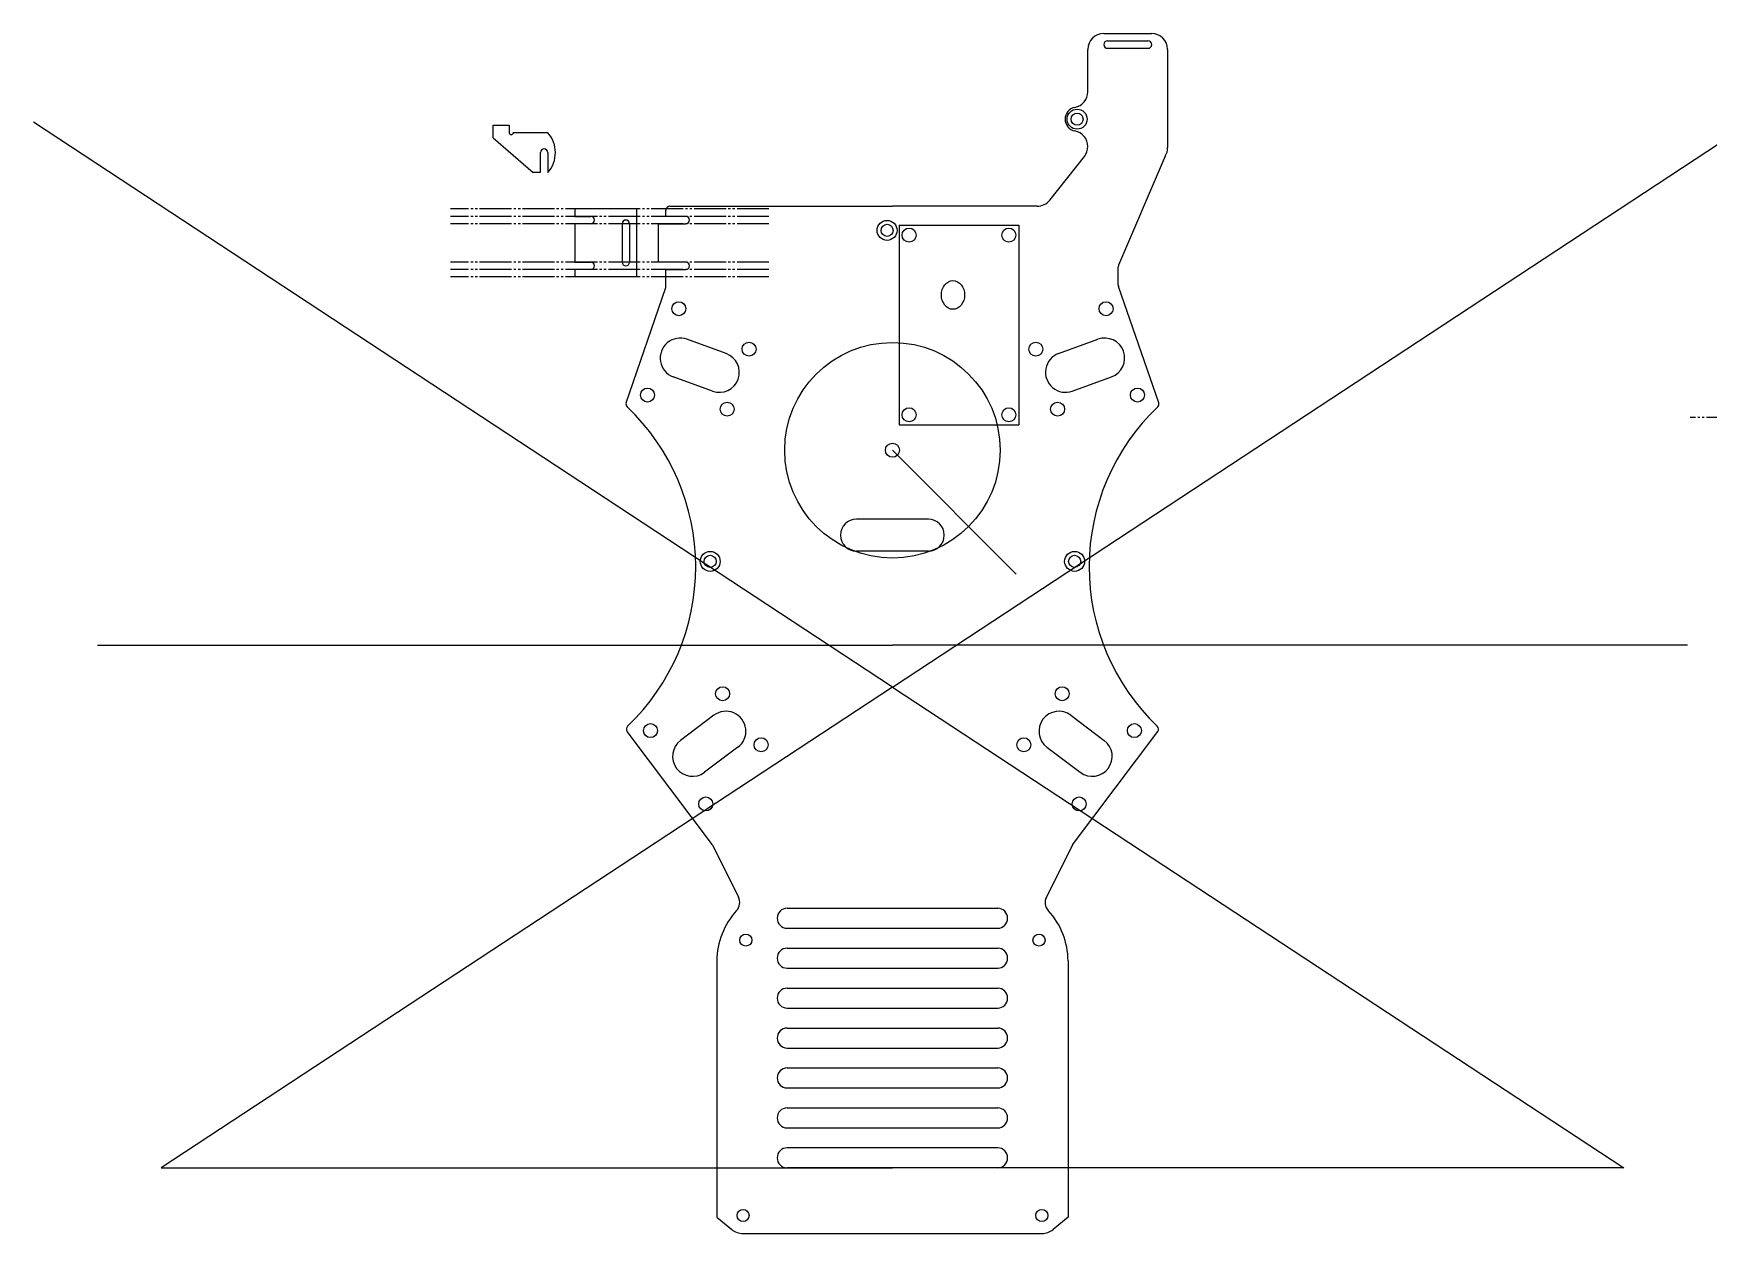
# Model space of a CAD drawing. Extents: x -830 to 1114, y 454 to 1085.
# Drawn here: x -829.9 to -410.2, y 605.3 to 905.9 of the extents above; entities that cross this region are included whole.
import ezdxf

# ---------------------------------------------------------------- set-up
doc = ezdxf.new("R2010")
doc.units = 0
doc.header["$MEASUREMENT"] = 0
doc.linetypes.add('JIS_09_08', pattern=[10.75, 8, -0.55, 0.55, -0.55, 0.55, -0.55])
doc.layers.get('0').update_dxf_attribs({"linetype": 'CONTINUOUS'})
for name, color, linetype in [('Drawing', 7, 'CONTINUOUS'), ('Guidelines', 210, 'JIS_09_08'), ('Mid point', 100, 'CONTINUOUS'), ('top plate', 160, 'CONTINUOUS')]:
    doc.layers.add(name, color=color, linetype=linetype)
doc.layers.add('hidden', color=10, linetype='CONTINUOUS', plot=False)

msp = doc.modelspace()

# ---------------------------------------------------------------- linework, layer by layer
for p, q in [((-656.326, 825.706), (-666.159, 829.285)), ((-573.027, 825.706), (-563.194, 829.285)), ((-659.746, 816.309), (-669.579, 819.888)), ((-569.607, 816.309), (-559.774, 819.888)), ((-659.407, 735.12), (-667.764, 728.823)), ((-569.946, 735.12), (-561.589, 728.823)), ((-653.389, 727.134), (-661.746, 720.837)), ((-575.964, 727.134), (-567.607, 720.837)), ((-659.8, 702.707), (-653.243, 689.574)), ((-569.553, 702.707), (-576.11, 689.574))]:
    msp.add_line(p, q)
for centre in [(-668.199, 836.944), (-561.155, 836.944), (-650.602, 826.815), (-578.751, 826.815), (-676.065, 815.331), (-553.288, 815.331), (-656.074, 811.78), (-573.279, 811.78), (-657.22, 740.525), (-572.134, 740.525), (-675.299, 731.284), (-554.054, 731.284), (-647.591, 727.747), (-581.763, 727.747), (-661.457, 712.916), (-567.896, 712.916)]:
    msp.add_circle(centre, 1.75)
for centre, radius, start, end in [((-667.869, 824.586), 5, 70, 250), ((-561.484, 824.586), 5, 290, 110), ((-658.036, 821.007), 5, 250, 70), ((-571.317, 821.007), 5, 110, 290), ((-656.398, 731.127), 5, 307, 127), ((-572.955, 731.127), 5, 53, 233), ((-664.755, 724.83), 5, 127, 307), ((-564.598, 724.83), 5, 233, 53), ((-655.927, 688.234), 3, 317.36448, 26.53258), ((-573.426, 688.234), 3, 153.46742, 222.63552)]:
    msp.add_arc(centre, radius, start, end)
at = {"layer": 'Drawing'}
for p, q in [((-561.718, 905.866), (-549.718, 905.866)), ((-560.793, 904.016), (-550.643, 904.016)), ((-565.718, 891.296), (-565.718, 901.866)), ((-560.793, 902.166), (-550.643, 902.166)), ((-545.718, 901.866), (-545.718, 877.299)), ((-545.718, 901.866), (-545.718, 877.299)), ((-714.707, 879.769), (-714.707, 882.88)), ((-714.707, 882.88), (-710.707, 882.88)), ((-710.707, 882.88), (-710.707, 881.03)), ((-714.707, 879.769), (-704.707, 871.03)), ((-701.007, 881.03), (-709.707, 881.03)), ((-565.718, 877.541), (-565.718, 877.545)), ((-565.718, 877.541), (-565.718, 877.545)), ((-702.857, 871.03), (-702.857, 876.03)), ((-701.007, 876.03), (-701.007, 871.03)), ((-575.276, 864.127), (-566.587, 875.051)), ((-546.333, 875.167), (-557.993, 847.818)), ((-702.857, 871.03), (-704.707, 871.03)), ((-678.844, 861.928), (-694.251, 861.928)), ((-694.251, 861.928), (-694.251, 860.078)), ((-678.844, 861.928), (-678.844, 844.928)), ((-671.439, 860.078), (-671.439, 861.617)), ((-670.439, 862.617), (-614.677, 862.617)), ((-578.407, 862.617), (-614.677, 862.617)), ((-694.251, 860.078), (-690.251, 860.078)), ((-690.251, 858.228), (-694.251, 858.228)), ((-694.251, 858.228), (-694.251, 848.628)), ((-682.401, 858.228), (-682.401, 848.628)), ((-680.551, 858.228), (-680.551, 848.628)), ((-673.289, 858.228), (-666.439, 858.228)), ((-673.289, 848.628), (-673.289, 858.228)), ((-666.439, 860.078), (-671.439, 860.078)), ((-694.251, 848.628), (-690.251, 848.628)), ((-666.439, 848.628), (-673.289, 848.628)), ((-690.251, 846.778), (-694.251, 846.778)), ((-694.251, 846.778), (-694.251, 844.928)), ((-678.844, 844.928), (-694.251, 844.928)), ((-671.439, 842.239), (-671.439, 846.778)), ((-671.439, 846.778), (-666.439, 846.778)), ((-558.073, 842.865), (-558.073, 847.426)), ((-681.403, 813.414), (-671.439, 842.239)), ((-547.95, 813.414), (-558.018, 842.538)), ((-605.677, 784.225), (-623.677, 784.225)), ((-605.677, 776.225), (-623.677, 776.225)), ((-659.8, 702.707), (-681.147, 731.05)), ((-569.553, 702.707), (-548.206, 731.05)), ((-641.048, 686.789), (-588.305, 686.789)), ((-641.048, 681.789), (-588.305, 681.789)), ((-641.048, 676.789), (-588.305, 676.789)), ((-658.693, 673.63), (-658.693, 609.397)), ((-641.048, 671.789), (-588.305, 671.789)), ((-570.661, 673.63), (-570.661, 609.397)), ((-641.048, 666.789), (-588.305, 666.789)), ((-641.048, 661.789), (-588.305, 661.789)), ((-641.048, 656.789), (-588.305, 656.789)), ((-641.048, 651.789), (-588.305, 651.789)), ((-641.048, 646.789), (-588.305, 646.789)), ((-641.048, 641.789), (-588.305, 641.789)), ((-641.048, 636.789), (-588.305, 636.789)), ((-641.048, 631.789), (-588.305, 631.789)), ((-588.305, 626.789), (-641.048, 626.789)), ((-588.305, 621.789), (-641.048, 621.789)), ((-658.693, 609.397), (-654.957, 606.357)), ((-570.661, 609.397), (-574.396, 606.357)), ((-652.11, 605.345), (-577.244, 605.345))]:
    msp.add_line(p, q, dxfattribs=at)
for centre in [(-568.404, 884.42), (-616.017, 856.57), (-660.333, 773.673), (-569.02, 773.673), (-651.412, 678.826), (-577.942, 678.826), (-652.11, 609.857), (-577.244, 609.857)]:
    msp.add_circle(centre, 1.512, dxfattribs=at)
for centre, radius, start, end in [((-561.718, 901.866), 4, 90, 180), ((-560.793, 903.091), 0.925, 90, 270), ((-550.643, 903.091), 0.925, 270, 90), ((-549.718, 901.866), 4, 0, 90), ((-569.718, 891.296), 4, 280.81377, 0), ((-568.404, 884.42), 3, 100.81377, 259.18623), ((-569.718, 877.545), 4, 0, 79.18623), ((-710.207, 881.03), 0.5, 180, 0), ((-706.688, 876.03), 7.568, 318.65004, 41.34996), ((-569.718, 877.541), 4, 321.49963, 0), ((-569.718, 877.541), 4, 321.49963, 0), ((-549.718, 877.299), 4, 327.78407, 0), ((-549.718, 877.299), 4, 327.78407, 0), ((-701.932, 876.03), 0.925, 0, 180), ((-670.439, 861.617), 1, 90, 180), ((-578.407, 866.617), 4, 270, 321.49963), ((-690.251, 859.153), 0.925, 270, 90), ((-681.476, 858.228), 0.925, 0, 180), ((-666.439, 859.153), 0.925, 270, 90), ((-690.251, 847.703), 0.925, 270, 90), ((-681.476, 848.628), 0.925, 180, 0), ((-666.439, 847.703), 0.925, 270, 90), ((-557.073, 847.426), 1, 156.91058, 180), ((-557.073, 842.865), 1, 180, 199.07048), ((-680.458, 813.087), 1, 160.92952, 226.44904), ((-719.217, 772.317), 55.253, 313.70585, 46.44904), ((-510.136, 772.317), 55.253, 133.55096, 226.29415), ((-548.895, 813.087), 1, 313.55096, 19.07048), ((-623.677, 780.225), 4, 90, 270), ((-605.677, 780.225), 4, 270, 90), ((-680.348, 731.652), 1, 133.70585, 216.98543), ((-549.005, 731.652), 1, 323.01457, 46.29415), ((-639.878, 673.458), 18.815, 137.36448, 179.47841), ((-641.048, 684.289), 2.5, 90, 270), ((-588.305, 684.289), 2.5, 270, 90), ((-589.475, 673.458), 18.815, 0.52159, 42.63552), ((-641.048, 674.289), 2.5, 90, 270), ((-588.305, 674.289), 2.5, 270, 90), ((-641.048, 664.289), 2.5, 90, 270), ((-588.305, 664.289), 2.5, 270, 90), ((-641.048, 654.289), 2.5, 90, 270), ((-588.305, 654.289), 2.5, 270, 90), ((-641.048, 644.289), 2.5, 90, 270), ((-588.305, 644.289), 2.5, 270, 90), ((-641.048, 634.289), 2.5, 90, 270), ((-588.305, 634.289), 2.5, 270, 90), ((-641.048, 624.289), 2.5, 90, 270), ((-588.305, 624.289), 2.5, 270, 90), ((-652.11, 609.857), 4.512, 230.86667, 270), ((-577.244, 609.857), 4.512, 270, 309.13333)]:
    msp.add_arc(centre, radius, start, end, dxfattribs=at)
msp.add_ellipse((-599.502, 840.389), major_axis=(0, -3.595), ratio=0.8106429, dxfattribs=at)
at = {"layer": 'Guidelines'}
for p, q in [((-645.612, 861.928), (-725.376, 861.928)), ((-645.612, 860.078), (-725.376, 860.078)), ((-645.612, 858.228), (-725.376, 858.228)), ((-645.612, 848.628), (-725.376, 848.628)), ((-645.612, 846.778), (-725.376, 846.778)), ((-645.612, 844.928), (-725.376, 844.928)), ((-144.687, 809.662), (-414.824, 809.662))]:
    msp.add_line(p, q, dxfattribs=at)
at = {"layer": 'hidden'}
for p, q in [((-613.002, 857.889), (-583.002, 857.889)), ((-613.002, 857.889), (-613.002, 807.889)), ((-583.002, 857.889), (-583.002, 807.889)), ((-613.002, 807.889), (-583.002, 807.889)), ((-614.677, 801.497), (-583.653, 770.474))]:
    msp.add_line(p, q, dxfattribs=at)
for centre, radius in [((-568.404, 884.42), 2.5), ((-616.017, 856.57), 2.5), ((-614.677, 801.497), 27), ((-660.333, 773.673), 2.5), ((-569.02, 773.673), 2.5)]:
    msp.add_circle(centre, radius, dxfattribs=at)
at = {"layer": 'Mid point'}
for p, q in [((-614.677, 742.205), (-829.901, 883.644)), ((-614.677, 742.205), (-399.453, 883.644)), ((-813.905, 752.716), (-614.677, 752.716)), ((-415.448, 752.716), (-614.677, 752.716)), ((-614.677, 742.205), (-797.91, 621.789)), ((-614.677, 742.205), (-431.443, 621.789)), ((-797.91, 621.789), (-614.677, 621.789)), ((-431.443, 621.789), (-614.677, 621.789))]:
    msp.add_line(p, q, dxfattribs=at)
at = {"layer": 'top plate'}
for centre in [(-610.502, 855.389), (-585.502, 855.389), (-610.502, 810.389), (-585.502, 810.389), (-614.677, 801.497)]:
    msp.add_circle(centre, 1.75, dxfattribs=at)

doc.saveas('drawing.dxf')
